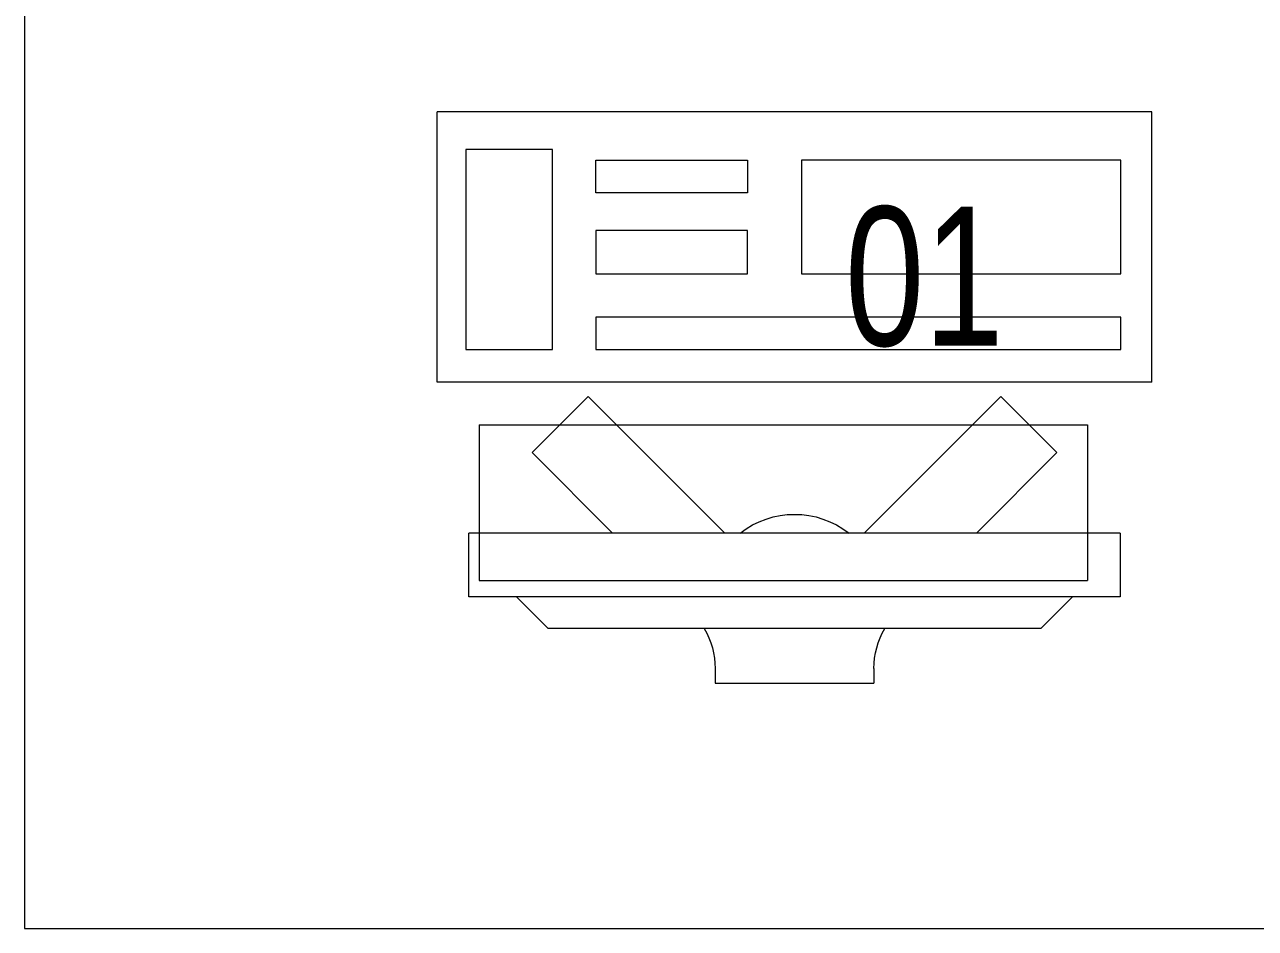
# Model space of a CAD drawing. Header units: metres. Extents: x -18745 to 220762, y -1579758 to -1356048.
# Drawn here: x 140121 to 140896, y -1430093 to -1429524 of the extents above; entities that cross this region are included whole.
import ezdxf

# ---------------------------------------------------------------- set-up
doc = ezdxf.new("R2010")
doc.units = ezdxf.units.M
doc.layers.get('0').update_dxf_attribs({"lineweight": 0})
doc.layers.add('A-100 - Copy$0$Medical Equipment and Furniture', color=8, linetype='Continuous', lineweight=0)
doc.styles.add('A-100 - Copy$0$X3G_ENTITY_257CFD', font='swisscl.ttf', dxfattribs={"height": 200})

# ---------------------------------------------------------------- blocks, each defined once
blk = doc.blocks.new('A-100 - Copy$0$ITCWLS1-P')
for p, q in [((-0.17, 0.45), (-0.17, 0)), ((-0.17, 0.45), (0, 0.45)), ((0, 0.45), (0, 0)), ((-0.26509, 0.43, 0), (-0.30509, 0.43, 0)), ((-0.30509, 0.43, 0), (-0.30509, 0.02, 0)), ((-0.26509, 0.43, 0), (-0.26509, 0.02, 0)), ((-0.14957, 0.43047), (-0.12914, 0.43047)), ((-0.12914, 0.43047), (-0.12914, 0.40893)), ((-0.197, 0.40939), (-0.295, 0.40939)), ((-0.295, 0.02639), (-0.295, 0.40939)), ((-0.197, 0.02639), (-0.197, 0.40939)), ((-0.32509, 0.38, 0), (-0.30509, 0.4, 0)), ((-0.32509, 0.38, 0), (-0.32509, 0.07, 0)), ((-0.35032, 0.275), (-0.35961, 0.275)), ((-0.35961, 0.175), (-0.35961, 0.275)), ((-0.35032, 0.175), (-0.35961, 0.175)), ((-0.32509, 0.07, 0), (-0.30509, 0.05, 0)), ((-0.197, 0.02639), (-0.295, 0.02639)), ((-0.30509, 0.02, 0), (-0.26509, 0.02, 0)), ((-0.17, 0), (0, 0))]:
    blk.add_line(p, q)
at = {"extrusion": (2.48281e-10, 3.18408e-10, -1)}
for p, q in [((-0.26509, 0.33952), (-0.21443, 0.39019)), ((-0.17907, 0.35483), (-0.21443, 0.39019)), ((-0.26509, 0.26881), (-0.17907, 0.35483))]:
    blk.add_line(p, q, dxfattribs=at)
at = {"extrusion": (2.48281e-10, -3.18408e-10, -1)}
for p, q in [((-0.26509, 0.18119), (-0.17907, 0.09517)), ((-0.26509, 0.11048), (-0.21443, 0.05981)), ((-0.17907, 0.09517), (-0.21443, 0.05981))]:
    blk.add_line(p, q, dxfattribs=at)
for points in [[(-0.12914, 0.40893), (-0.12914, 0.09996), (-0.14957, 0.09996), (-0.14957, 0.43047)], [(-0.14957, 0.09997), (-0.14957, 0.09997), (-0.14957, 0.09997), (-0.14957, 0.09997), (-0.14957, 0.09997), (-0.14957, 0.09997), (-0.14957, 0.09997), (-0.14957, 0.09997), (-0.14957, 0.09997)], [(-0.14957, 0.09997), (-0.14957, 0.09997), (-0.14957, 0.09997), (-0.14957, 0.09997), (-0.14957, 0.09997), (-0.14957, 0.09997), (-0.14957, 0.09997), (-0.14957, 0.09997), (-0.14957, 0.09997), (-0.14957, 0.09997), (-0.14957, 0.09997), (-0.14957, 0.09997), (-0.14957, 0.09997), (-0.14957, 0.09997), (-0.14957, 0.09997), (-0.14957, 0.09997), (-0.14957, 0.09997), (-0.14957, 0.09997)], [(-0.14957, 0.09996), (-0.14957, 0.09996), (-0.14957, 0.09996), (-0.14957, 0.09996), (-0.14957, 0.09996), (-0.14957, 0.09996), (-0.14957, 0.09996), (-0.14957, 0.09996), (-0.14957, 0.09996), (-0.14957, 0.09996)], [(-0.14957, 0.09996), (-0.14957, 0.09996), (-0.14957, 0.09996), (-0.14957, 0.09996), (-0.14957, 0.09996), (-0.14957, 0.09996), (-0.14957, 0.09996)], [(-0.14957, 0.09997), (-0.14957, 0.09997), (-0.14957, 0.09997), (-0.14957, 0.09997), (-0.14957, 0.09997), (-0.14957, 0.09997), (-0.14957, 0.09997), (-0.14957, 0.09997), (-0.14957, 0.09997), (-0.14957, 0.09997)], [(-0.14957, 0.09997), (-0.14957, 0.09997), (-0.14957, 0.09997), (-0.14957, 0.09997), (-0.14957, 0.09997), (-0.14957, 0.09997), (-0.14957, 0.09997), (-0.14957, 0.09997), (-0.14957, 0.09997), (-0.14957, 0.09997), (-0.14957, 0.09997), (-0.14957, 0.09997), (-0.14957, 0.09997), (-0.14957, 0.09997), (-0.14957, 0.09997)], [(-0.14957, 0.09997), (-0.14957, 0.09997), (-0.14957, 0.09997), (-0.14957, 0.09997), (-0.14957, 0.09997), (-0.14957, 0.09997), (-0.14957, 0.09997), (-0.14957, 0.09997), (-0.14957, 0.09997), (-0.14957, 0.09997)], [(-0.14957, 0.09997), (-0.14957, 0.09997), (-0.14957, 0.09997), (-0.14957, 0.09997), (-0.14957, 0.09997), (-0.14957, 0.09997), (-0.14957, 0.09997), (-0.14957, 0.09997), (-0.14957, 0.09997), (-0.14957, 0.09997)], [(-0.14957, 0.09996), (-0.14957, 0.09996), (-0.14957, 0.09996), (-0.14957, 0.09996), (-0.14957, 0.09996), (-0.14957, 0.09996), (-0.14957, 0.09996), (-0.14957, 0.09996), (-0.14957, 0.09996), (-0.14957, 0.09996), (-0.14957, 0.09996), (-0.14957, 0.09996), (-0.14957, 0.09996), (-0.14957, 0.09996), (-0.14957, 0.09996), (-0.14957, 0.09996), (-0.14957, 0.09996), (-0.14957, 0.09996), (-0.14957, 0.09997), (-0.14957, 0.09997), (-0.14957, 0.09997), (-0.14957, 0.09997), (-0.14957, 0.09997), (-0.14957, 0.09997), (-0.14957, 0.09997), (-0.14957, 0.09997), (-0.14957, 0.09997), (-0.14957, 0.09997), (-0.14957, 0.09997), (-0.14957, 0.09997), (-0.14957, 0.09997), (-0.14957, 0.09997), (-0.14956, 0.09997), (-0.14956, 0.09997), (-0.14956, 0.09997), (-0.14956, 0.09996), (-0.14956, 0.09996), (-0.14956, 0.09996), (-0.14956, 0.09996), (-0.14956, 0.09996), (-0.14956, 0.09996), (-0.14956, 0.09996), (-0.14956, 0.09996), (-0.14956, 0.09996), (-0.14956, 0.09996), (-0.14956, 0.09996), (-0.14956, 0.09996), (-0.14956, 0.09996), (-0.14957, 0.09996), (-0.14957, 0.09996), (-0.14957, 0.09996), (-0.14957, 0.09996), (-0.14957, 0.09996), (-0.14957, 0.09996)], [(-0.14957, 0.09996), (-0.14957, 0.09996), (-0.14957, 0.09996), (-0.14957, 0.09996), (-0.14957, 0.09996), (-0.14957, 0.09996), (-0.14957, 0.09996), (-0.14957, 0.09996), (-0.14957, 0.09996), (-0.14957, 0.09996), (-0.14957, 0.09997), (-0.14957, 0.09997), (-0.14957, 0.09997), (-0.14957, 0.09996), (-0.14957, 0.09996), (-0.14957, 0.09996), (-0.14957, 0.09996), (-0.14957, 0.09996), (-0.14957, 0.09996), (-0.14957, 0.09997), (-0.14957, 0.09997), (-0.14957, 0.09997), (-0.14957, 0.09997), (-0.14957, 0.09997), (-0.14957, 0.09997), (-0.14957, 0.09997), (-0.14957, 0.09997), (-0.14957, 0.09997), (-0.14957, 0.09997), (-0.14957, 0.09997), (-0.14957, 0.09997), (-0.14957, 0.09997), (-0.14957, 0.09997), (-0.14957, 0.09997), (-0.14957, 0.09997), (-0.14957, 0.09997), (-0.14957, 0.09997), (-0.14957, 0.09997), (-0.14957, 0.09997), (-0.14957, 0.09997), (-0.14957, 0.09997), (-0.14957, 0.09997), (-0.14957, 0.09997), (-0.14957, 0.09997), (-0.14957, 0.09997), (-0.14957, 0.09997), (-0.14957, 0.09997), (-0.14957, 0.09997), (-0.14957, 0.09997), (-0.14957, 0.09997), (-0.14957, 0.09997), (-0.14957, 0.09997), (-0.14957, 0.09997), (-0.14957, 0.09997), (-0.14957, 0.09997), (-0.14957, 0.09997), (-0.14957, 0.09997), (-0.14957, 0.09997), (-0.14957, 0.09997), (-0.14957, 0.09997), (-0.14957, 0.09997), (-0.14957, 0.09997), (-0.14957, 0.09997), (-0.14957, 0.09997), (-0.14957, 0.09997), (-0.14957, 0.09997), (-0.14957, 0.09997), (-0.14957, 0.09997), (-0.14957, 0.09997), (-0.14957, 0.09997), (-0.14957, 0.09997), (-0.14957, 0.09997), (-0.14957, 0.09997), (-0.14957, 0.09997), (-0.14957, 0.09997), (-0.14957, 0.09997), (-0.14957, 0.09997), (-0.14957, 0.09997), (-0.14957, 0.09997), (-0.14957, 0.09997), (-0.14956, 0.09997), (-0.14957, 0.09997), (-0.14957, 0.09997), (-0.14957, 0.09997), (-0.14957, 0.09997), (-0.14956, 0.09997), (-0.14957, 0.09997), (-0.14957, 0.09997), (-0.14957, 0.09997), (-0.14957, 0.09997), (-0.14957, 0.09997), (-0.14957, 0.09997), (-0.14957, 0.09997), (-0.14957, 0.09997), (-0.14957, 0.09997), (-0.14957, 0.09997), (-0.14956, 0.09997), (-0.14957, 0.09996), (-0.14957, 0.09996), (-0.14957, 0.09996), (-0.14956, 0.09996), (-0.14957, 0.09996), (-0.14957, 0.09996), (-0.14957, 0.09996), (-0.14957, 0.09996), (-0.14957, 0.09996), (-0.14957, 0.09996), (-0.14957, 0.09996), (-0.14957, 0.09996), (-0.14957, 0.09996), (-0.14957, 0.09996)], [(-0.14957, 0.09996), (-0.14957, 0.09996), (-0.14957, 0.09996), (-0.14957, 0.09996), (-0.14957, 0.09996), (-0.14957, 0.09996), (-0.14957, 0.09996), (-0.14957, 0.09996)], [(-0.14957, 0.09996), (-0.14957, 0.09996), (-0.14957, 0.09996), (-0.14957, 0.09996), (-0.14957, 0.09996), (-0.14957, 0.09996), (-0.14957, 0.09996), (-0.14957, 0.09996), (-0.14957, 0.09996), (-0.14957, 0.09996), (-0.14957, 0.09996), (-0.14957, 0.09996), (-0.14957, 0.09996), (-0.14957, 0.09996), (-0.14957, 0.09996), (-0.14957, 0.09996), (-0.14957, 0.09996), (-0.14957, 0.09996), (-0.14957, 0.09996), (-0.14957, 0.09996), (-0.14957, 0.09996), (-0.14957, 0.09996), (-0.14957, 0.09996), (-0.14957, 0.09996), (-0.14957, 0.09996), (-0.14957, 0.09996), (-0.14957, 0.09996), (-0.14957, 0.09996), (-0.14957, 0.09996), (-0.14957, 0.09996), (-0.14957, 0.09996), (-0.14957, 0.09996), (-0.14957, 0.09996), (-0.14957, 0.09996), (-0.14957, 0.09996), (-0.14957, 0.09996), (-0.14957, 0.09996), (-0.14957, 0.09996), (-0.14957, 0.09996), (-0.14957, 0.09996), (-0.14957, 0.09996), (-0.14957, 0.09996), (-0.14957, 0.09996), (-0.14957, 0.09996), (-0.14957, 0.09996), (-0.14957, 0.09996), (-0.14957, 0.09996), (-0.14957, 0.09996), (-0.14956, 0.09996), (-0.14956, 0.09996), (-0.14956, 0.09996), (-0.14956, 0.09996), (-0.14957, 0.09996), (-0.14957, 0.09996), (-0.14957, 0.09996), (-0.14957, 0.09996), (-0.14957, 0.09996), (-0.14957, 0.09996), (-0.14956, 0.09996), (-0.14957, 0.09996), (-0.14957, 0.09996), (-0.14957, 0.09996), (-0.14957, 0.09996), (-0.14957, 0.09996), (-0.14957, 0.09996), (-0.14957, 0.09996), (-0.14957, 0.09996), (-0.14957, 0.09996), (-0.14957, 0.09996), (-0.14956, 0.09996), (-0.14956, 0.09996), (-0.14957, 0.09996), (-0.14957, 0.09996), (-0.14957, 0.09996), (-0.14957, 0.09996), (-0.14957, 0.09996), (-0.14957, 0.09996), (-0.14957, 0.09996), (-0.14957, 0.09996), (-0.14957, 0.09996), (-0.14957, 0.09996), (-0.14957, 0.09996), (-0.14957, 0.09996), (-0.14957, 0.09996), (-0.14957, 0.09996), (-0.14957, 0.09996), (-0.14957, 0.09996), (-0.14957, 0.09996), (-0.14957, 0.09996)], [(-0.14957, 0.09996), (-0.14957, 0.09996), (-0.14957, 0.09996), (-0.14957, 0.09996), (-0.14957, 0.09996), (-0.14957, 0.09996), (-0.14957, 0.09996), (-0.14957, 0.09996), (-0.14957, 0.09996), (-0.14957, 0.09996), (-0.14957, 0.09996), (-0.14957, 0.09996)], [(-0.14957, 0.09996), (-0.14957, 0.09996), (-0.14956, 0.09996), (-0.14956, 0.09996), (-0.14956, 0.09996), (-0.14956, 0.09996), (-0.14957, 0.09996)], [(-0.14957, 0.09996), (-0.14957, 0.09996), (-0.14957, 0.09996), (-0.14957, 0.09996), (-0.14957, 0.09996), (-0.14957, 0.09996), (-0.14957, 0.09996), (-0.14957, 0.09996), (-0.14957, 0.09996), (-0.14956, 0.09996), (-0.14956, 0.09996), (-0.14956, 0.09996), (-0.14956, 0.09996), (-0.14956, 0.09996), (-0.14956, 0.09996), (-0.14956, 0.09996), (-0.14957, 0.09996)]]:
    blk.add_lwpolyline(points)
for points in [[(-0.1019, 0.43047), (-0.03039, 0.43047), (-0.03039, 0.22944), (-0.1019, 0.22944)], [(-0.1019, 0.19536), (-0.07466, 0.19536), (-0.07466, 0.09996), (-0.1019, 0.09996)], [(-0.03039, 0.19536), (-0.05082, 0.19536), (-0.05082, 0.09996), (-0.03039, 0.09996)], [(-0.14956, 0.09996), (-0.14956, 0.09996), (-0.14956, 0.09996), (-0.14956, 0.09996), (-0.14956, 0.09996), (-0.14956, 0.09996), (-0.14956, 0.09996), (-0.14956, 0.09996), (-0.14957, 0.09996), (-0.14957, 0.09996), (-0.14957, 0.09996), (-0.14957, 0.09996), (-0.14957, 0.09996), (-0.14957, 0.09996), (-0.14957, 0.09996), (-0.14957, 0.09996), (-0.14957, 0.09996), (-0.14957, 0.09996), (-0.14957, 0.09996), (-0.14957, 0.09996), (-0.14957, 0.09996), (-0.14957, 0.09996), (-0.14957, 0.09996), (-0.14957, 0.09996), (-0.14957, 0.09996), (-0.14957, 0.09996), (-0.14957, 0.09996), (-0.14957, 0.09996), (-0.14957, 0.09996), (-0.14957, 0.09996), (-0.14957, 0.09996), (-0.14957, 0.09996), (-0.14957, 0.09996), (-0.14957, 0.09996), (-0.14957, 0.09996), (-0.14957, 0.09996), (-0.14957, 0.09996), (-0.14957, 0.09996), (-0.14957, 0.09996), (-0.14957, 0.09996), (-0.14957, 0.09996), (-0.14957, 0.09996), (-0.14957, 0.09996), (-0.14957, 0.09996), (-0.14957, 0.09996), (-0.14957, 0.09996), (-0.14957, 0.09996), (-0.14957, 0.09996), (-0.14957, 0.09996), (-0.14957, 0.09996), (-0.14957, 0.09996), (-0.14957, 0.09996), (-0.14957, 0.09996), (-0.14957, 0.09996), (-0.14957, 0.09996), (-0.14957, 0.09996), (-0.14957, 0.09996), (-0.14956, 0.09996), (-0.14956, 0.09996), (-0.14956, 0.09996), (-0.14956, 0.09996), (-0.14956, 0.09996), (-0.14956, 0.09996), (-0.14956, 0.09996), (-0.14956, 0.09996), (-0.14956, 0.09996), (-0.14956, 0.09996), (-0.14956, 0.09996), (-0.14956, 0.09996), (-0.14956, 0.09996), (-0.14956, 0.09996), (-0.14956, 0.09996), (-0.14956, 0.09996), (-0.14956, 0.09996), (-0.14956, 0.09996), (-0.14956, 0.09996), (-0.14956, 0.09996), (-0.14956, 0.09996), (-0.14956, 0.09996), (-0.14956, 0.09996), (-0.14956, 0.09996), (-0.14956, 0.09996), (-0.14956, 0.09996), (-0.14956, 0.09996), (-0.14956, 0.09996), (-0.14956, 0.09996), (-0.14956, 0.09996), (-0.14956, 0.09996), (-0.14956, 0.09996), (-0.14957, 0.09996), (-0.14957, 0.09996), (-0.14957, 0.09996), (-0.14957, 0.09996), (-0.14957, 0.09996), (-0.14957, 0.09996), (-0.14957, 0.09996), (-0.14957, 0.09996), (-0.14957, 0.09996), (-0.14957, 0.09996), (-0.14957, 0.09996), (-0.14957, 0.09996), (-0.14957, 0.09996), (-0.14957, 0.09996), (-0.14957, 0.09996), (-0.14957, 0.09996), (-0.14957, 0.09996), (-0.14957, 0.09996), (-0.14957, 0.09996), (-0.14957, 0.09996), (-0.14957, 0.09996), (-0.14957, 0.09996), (-0.14957, 0.09996), (-0.14957, 0.09996), (-0.14957, 0.09996), (-0.14957, 0.09996), (-0.14957, 0.09996), (-0.14957, 0.09996), (-0.14957, 0.09996), (-0.14957, 0.09996), (-0.14957, 0.09996), (-0.14957, 0.09996), (-0.14957, 0.09996), (-0.14957, 0.09996), (-0.14957, 0.09996), (-0.14957, 0.09996), (-0.14957, 0.09996), (-0.14957, 0.09996), (-0.14957, 0.09996), (-0.14957, 0.09996), (-0.14957, 0.09996), (-0.14957, 0.09996), (-0.14957, 0.09996), (-0.14957, 0.09996), (-0.14957, 0.09996), (-0.14957, 0.09996), (-0.14957, 0.09996), (-0.14957, 0.09996), (-0.14957, 0.09996), (-0.14957, 0.09996), (-0.14957, 0.09996), (-0.14957, 0.09996), (-0.14957, 0.09996), (-0.14957, 0.09996), (-0.14957, 0.09996), (-0.14957, 0.09996), (-0.14957, 0.09996), (-0.14957, 0.09996), (-0.14957, 0.09996), (-0.14957, 0.09996), (-0.14957, 0.09996), (-0.14957, 0.09996), (-0.14957, 0.09996), (-0.14957, 0.09996), (-0.14957, 0.09996), (-0.14956, 0.09996), (-0.14956, 0.09996), (-0.14956, 0.09996), (-0.14956, 0.09996), (-0.14956, 0.09996), (-0.14956, 0.09996), (-0.14956, 0.09996), (-0.14956, 0.09996), (-0.14956, 0.09996), (-0.14956, 0.09996), (-0.14956, 0.09996), (-0.14956, 0.09996), (-0.14956, 0.09996), (-0.14956, 0.09996), (-0.14956, 0.09996), (-0.14956, 0.09996), (-0.14956, 0.09996), (-0.14956, 0.09996), (-0.14956, 0.09996), (-0.14956, 0.09996), (-0.14956, 0.09996), (-0.14956, 0.09996), (-0.14956, 0.09996), (-0.14956, 0.09996), (-0.14956, 0.09996), (-0.14956, 0.09996), (-0.14956, 0.09996), (-0.14956, 0.09996), (-0.14956, 0.09996), (-0.14956, 0.09996), (-0.14956, 0.09996), (-0.14956, 0.09996), (-0.14956, 0.09996), (-0.14956, 0.09996), (-0.14956, 0.09996), (-0.14956, 0.09996), (-0.14956, 0.09996), (-0.14956, 0.09996), (-0.14956, 0.09996), (-0.14956, 0.09996), (-0.14956, 0.09996), (-0.14956, 0.09996), (-0.14956, 0.09996), (-0.14956, 0.09996), (-0.14956, 0.09996), (-0.14956, 0.09996), (-0.14956, 0.09996), (-0.14957, 0.09996), (-0.14957, 0.09996), (-0.14957, 0.09996), (-0.14957, 0.09996), (-0.14957, 0.09996), (-0.14957, 0.09996), (-0.14957, 0.09996), (-0.14957, 0.09996), (-0.14957, 0.09996), (-0.14957, 0.09996), (-0.14957, 0.09996), (-0.14957, 0.09996), (-0.14957, 0.09996), (-0.14957, 0.09996), (-0.14957, 0.09996), (-0.14957, 0.09996), (-0.14957, 0.09996), (-0.14957, 0.09996), (-0.14957, 0.09996), (-0.14957, 0.09996), (-0.14957, 0.09996), (-0.14957, 0.09996), (-0.14957, 0.09996), (-0.14957, 0.09996), (-0.14957, 0.09996), (-0.14957, 0.09996), (-0.14957, 0.09996), (-0.14957, 0.09996), (-0.14957, 0.09996), (-0.14957, 0.09996), (-0.14957, 0.09996), (-0.14957, 0.09996), (-0.14957, 0.09996), (-0.14957, 0.09996), (-0.14956, 0.09996), (-0.14956, 0.09996), (-0.14956, 0.09996), (-0.14956, 0.09996), (-0.14956, 0.09996), (-0.14956, 0.09996), (-0.14956, 0.09996), (-0.14956, 0.09996), (-0.14956, 0.09996), (-0.14956, 0.09996), (-0.14956, 0.09996), (-0.14956, 0.09996), (-0.14956, 0.09996), (-0.14956, 0.09996), (-0.14956, 0.09996), (-0.14956, 0.09996), (-0.14956, 0.09996), (-0.14956, 0.09996), (-0.14956, 0.09996), (-0.14956, 0.09996), (-0.14956, 0.09996), (-0.14956, 0.09996), (-0.14956, 0.09996), (-0.14956, 0.09996), (-0.14956, 0.09996), (-0.14956, 0.09996), (-0.14956, 0.09996), (-0.14956, 0.09996), (-0.14956, 0.09996), (-0.14956, 0.09996), (-0.14956, 0.09996), (-0.14956, 0.09996), (-0.14956, 0.09996), (-0.14956, 0.09996), (-0.14956, 0.09996), (-0.14956, 0.09996), (-0.14956, 0.09996), (-0.14956, 0.09996), (-0.14956, 0.09996), (-0.14956, 0.09996), (-0.14956, 0.09996), (-0.14956, 0.09996)], [(-0.14957, 0.09996), (-0.14957, 0.09996), (-0.14957, 0.09996), (-0.14957, 0.09996), (-0.14957, 0.09996), (-0.14957, 0.09996), (-0.14957, 0.09996), (-0.14957, 0.09996), (-0.14957, 0.09996), (-0.14957, 0.09996), (-0.14957, 0.09996), (-0.14957, 0.09996), (-0.14957, 0.09996), (-0.14957, 0.09996), (-0.14957, 0.09996), (-0.14957, 0.09996), (-0.14957, 0.09996), (-0.14957, 0.09996), (-0.14957, 0.09996), (-0.14957, 0.09996), (-0.14957, 0.09996), (-0.14957, 0.09996), (-0.14957, 0.09996), (-0.14957, 0.09996), (-0.14957, 0.09996), (-0.14957, 0.09996), (-0.14957, 0.09996), (-0.14957, 0.09996), (-0.14957, 0.09996), (-0.14957, 0.09996), (-0.14957, 0.09996), (-0.14957, 0.09996), (-0.14957, 0.09996), (-0.14957, 0.09996), (-0.14957, 0.09996), (-0.14957, 0.09996), (-0.14957, 0.09996), (-0.14957, 0.09996), (-0.14957, 0.09996), (-0.14957, 0.09996), (-0.14957, 0.09996), (-0.14957, 0.09996), (-0.14957, 0.09996), (-0.14957, 0.09996), (-0.14957, 0.09996), (-0.14957, 0.09996), (-0.14957, 0.09996), (-0.14957, 0.09996), (-0.14957, 0.09996), (-0.14957, 0.09996), (-0.14957, 0.09996), (-0.14957, 0.09996), (-0.14957, 0.09996), (-0.14957, 0.09996), (-0.14957, 0.09996), (-0.14957, 0.09996), (-0.14957, 0.09996), (-0.14957, 0.09996), (-0.14957, 0.09996), (-0.14957, 0.09996), (-0.14957, 0.09996), (-0.14957, 0.09996), (-0.14957, 0.09996), (-0.14957, 0.09996), (-0.14957, 0.09996), (-0.14957, 0.09996), (-0.14957, 0.09996), (-0.14957, 0.09996), (-0.14957, 0.09996), (-0.14957, 0.09996), (-0.14957, 0.09996), (-0.14957, 0.09996), (-0.14957, 0.09996), (-0.14957, 0.09996), (-0.14957, 0.09996), (-0.14957, 0.09996), (-0.14957, 0.09996), (-0.14957, 0.09996), (-0.14957, 0.09996), (-0.14957, 0.09996), (-0.14957, 0.09996), (-0.14957, 0.09996), (-0.14957, 0.09996), (-0.14957, 0.09996), (-0.14957, 0.09996), (-0.14957, 0.09996), (-0.14957, 0.09996), (-0.14957, 0.09996), (-0.14957, 0.09996), (-0.14957, 0.09996), (-0.14957, 0.09996), (-0.14957, 0.09996), (-0.14957, 0.09996), (-0.14957, 0.09996), (-0.14957, 0.09996), (-0.14957, 0.09996), (-0.14957, 0.09996), (-0.14957, 0.09996), (-0.14957, 0.09996), (-0.14957, 0.09996), (-0.14957, 0.09996), (-0.14957, 0.09996), (-0.14957, 0.09996), (-0.14957, 0.09996), (-0.14957, 0.09996), (-0.14957, 0.09996), (-0.14957, 0.09996), (-0.14957, 0.09996), (-0.14957, 0.09996), (-0.14957, 0.09996), (-0.14957, 0.09996), (-0.14957, 0.09996), (-0.14957, 0.09996), (-0.14957, 0.09996), (-0.14957, 0.09996), (-0.14957, 0.09996), (-0.14957, 0.09996), (-0.14957, 0.09996), (-0.14957, 0.09996), (-0.14957, 0.09996), (-0.14957, 0.09996), (-0.14957, 0.09996), (-0.14957, 0.09996), (-0.14957, 0.09996), (-0.14957, 0.09996), (-0.14957, 0.09996), (-0.14957, 0.09996), (-0.14957, 0.09996), (-0.14957, 0.09996), (-0.14957, 0.09996), (-0.14957, 0.09996), (-0.14957, 0.09996), (-0.14957, 0.09996), (-0.14957, 0.09996), (-0.14957, 0.09996), (-0.14957, 0.09996), (-0.14957, 0.09996), (-0.14957, 0.09996), (-0.14957, 0.09996), (-0.14957, 0.09996), (-0.14957, 0.09996), (-0.14957, 0.09996), (-0.14957, 0.09996), (-0.14957, 0.09996), (-0.14957, 0.09996), (-0.14957, 0.09996), (-0.14957, 0.09996), (-0.14957, 0.09996), (-0.14957, 0.09996), (-0.14957, 0.09996), (-0.14957, 0.09996), (-0.14957, 0.09996), (-0.14957, 0.09996), (-0.14957, 0.09996), (-0.14957, 0.09996), (-0.14957, 0.09996), (-0.14957, 0.09996), (-0.14957, 0.09996), (-0.14957, 0.09996), (-0.14957, 0.09996), (-0.14957, 0.09996), (-0.14957, 0.09996), (-0.14957, 0.09996), (-0.14957, 0.09996), (-0.14957, 0.09996), (-0.14957, 0.09996), (-0.14957, 0.09996), (-0.14957, 0.09996), (-0.14957, 0.09996), (-0.14957, 0.09996), (-0.14957, 0.09996), (-0.14957, 0.09996), (-0.14957, 0.09996), (-0.14957, 0.09996), (-0.14957, 0.09996), (-0.14957, 0.09996), (-0.14957, 0.09996), (-0.14957, 0.09996), (-0.14957, 0.09996), (-0.14957, 0.09996), (-0.14957, 0.09996), (-0.14957, 0.09996), (-0.14957, 0.09996), (-0.14957, 0.09996), (-0.14957, 0.09996), (-0.14957, 0.09996), (-0.14957, 0.09996), (-0.14957, 0.09996), (-0.14957, 0.09996), (-0.14957, 0.09996), (-0.14957, 0.09996), (-0.14957, 0.09996), (-0.14957, 0.09996), (-0.14957, 0.09996), (-0.14957, 0.09996), (-0.14957, 0.09996), (-0.14957, 0.09996), (-0.14957, 0.09996), (-0.14957, 0.09996), (-0.14957, 0.09996), (-0.14957, 0.09996), (-0.14957, 0.09996), (-0.14957, 0.09996), (-0.14957, 0.09996), (-0.14957, 0.09996), (-0.14957, 0.09996), (-0.14957, 0.09996), (-0.14957, 0.09996), (-0.14957, 0.09996), (-0.14957, 0.09996), (-0.14957, 0.09996), (-0.14957, 0.09996), (-0.14957, 0.09996), (-0.14957, 0.09996)], [(-0.14957, 0.09996), (-0.14957, 0.09996), (-0.14957, 0.09996), (-0.14957, 0.09996), (-0.14957, 0.09996), (-0.14957, 0.09996), (-0.14957, 0.09996), (-0.14957, 0.09996), (-0.14957, 0.09996), (-0.14957, 0.09996), (-0.14957, 0.09996), (-0.14957, 0.09996), (-0.14957, 0.09996), (-0.14957, 0.09996), (-0.14957, 0.09996), (-0.14957, 0.09996), (-0.14957, 0.09996), (-0.14957, 0.09996), (-0.14957, 0.09996), (-0.14957, 0.09996), (-0.14957, 0.09996), (-0.14957, 0.09996), (-0.14957, 0.09996), (-0.14957, 0.09996), (-0.14957, 0.09996), (-0.14957, 0.09996), (-0.14957, 0.09996), (-0.14957, 0.09996), (-0.14957, 0.09996), (-0.14957, 0.09996), (-0.14957, 0.09996), (-0.14957, 0.09996), (-0.14957, 0.09996), (-0.14957, 0.09996), (-0.14957, 0.09996), (-0.14957, 0.09996), (-0.14957, 0.09996), (-0.14957, 0.09996), (-0.14957, 0.09996), (-0.14957, 0.09996), (-0.14957, 0.09996), (-0.14957, 0.09996), (-0.14957, 0.09996), (-0.14957, 0.09996), (-0.14957, 0.09996), (-0.14957, 0.09996), (-0.14957, 0.09996), (-0.14957, 0.09996), (-0.14957, 0.09996), (-0.14957, 0.09996), (-0.14957, 0.09996), (-0.14957, 0.09996), (-0.14957, 0.09996), (-0.14957, 0.09996), (-0.14957, 0.09996), (-0.14957, 0.09996), (-0.14957, 0.09996), (-0.14957, 0.09996), (-0.14957, 0.09996), (-0.14957, 0.09996), (-0.14957, 0.09996), (-0.14957, 0.09996), (-0.14957, 0.09996), (-0.14957, 0.09996), (-0.14957, 0.09996), (-0.14957, 0.09996), (-0.14957, 0.09996), (-0.14957, 0.09996), (-0.14957, 0.09996), (-0.14957, 0.09996), (-0.14957, 0.09996), (-0.14957, 0.09996), (-0.14957, 0.09996), (-0.14957, 0.09996), (-0.14957, 0.09996), (-0.14957, 0.09996), (-0.14957, 0.09996), (-0.14957, 0.09996), (-0.14957, 0.09996), (-0.14957, 0.09996), (-0.14957, 0.09996), (-0.14957, 0.09996), (-0.14957, 0.09996), (-0.14957, 0.09996), (-0.14957, 0.09996), (-0.14957, 0.09996), (-0.14957, 0.09996), (-0.14957, 0.09996), (-0.14957, 0.09996), (-0.14957, 0.09996), (-0.14957, 0.09996), (-0.14957, 0.09996), (-0.14957, 0.09996), (-0.14957, 0.09996), (-0.14957, 0.09996), (-0.14957, 0.09996), (-0.14957, 0.09996), (-0.14957, 0.09996), (-0.14957, 0.09996), (-0.14957, 0.09996), (-0.14957, 0.09996), (-0.14957, 0.09996), (-0.14957, 0.09996), (-0.14957, 0.09996), (-0.14957, 0.09996), (-0.14957, 0.09996), (-0.14957, 0.09996), (-0.14957, 0.09996), (-0.14957, 0.09996), (-0.14957, 0.09996), (-0.14957, 0.09996), (-0.14957, 0.09996), (-0.14957, 0.09996), (-0.14957, 0.09996), (-0.14957, 0.09996), (-0.14957, 0.09996), (-0.14957, 0.09996), (-0.14957, 0.09996), (-0.14957, 0.09996), (-0.14957, 0.09996), (-0.14957, 0.09996), (-0.14957, 0.09996), (-0.14957, 0.09996), (-0.14957, 0.09996), (-0.14957, 0.09996), (-0.14957, 0.09996), (-0.14957, 0.09996), (-0.14957, 0.09996), (-0.14957, 0.09996), (-0.14957, 0.09996), (-0.14957, 0.09996), (-0.14957, 0.09996), (-0.14957, 0.09996), (-0.14957, 0.09996), (-0.14957, 0.09996), (-0.14957, 0.09996), (-0.14957, 0.09996), (-0.14957, 0.09996), (-0.14957, 0.09996), (-0.14957, 0.09996), (-0.14957, 0.09996), (-0.14957, 0.09996), (-0.14957, 0.09996), (-0.14957, 0.09996), (-0.14957, 0.09996), (-0.14957, 0.09996), (-0.14957, 0.09996), (-0.14957, 0.09996), (-0.14957, 0.09996), (-0.14957, 0.09996), (-0.14957, 0.09996), (-0.14957, 0.09996), (-0.14957, 0.09996), (-0.14957, 0.09996), (-0.14957, 0.09996), (-0.14957, 0.09996), (-0.14957, 0.09996), (-0.14957, 0.09996), (-0.14957, 0.09996), (-0.14957, 0.09996), (-0.14957, 0.09996), (-0.14957, 0.09996), (-0.14957, 0.09996), (-0.14957, 0.09996), (-0.14957, 0.09996), (-0.14957, 0.09996), (-0.14957, 0.09996), (-0.14957, 0.09996), (-0.14957, 0.09996), (-0.14957, 0.09996), (-0.14957, 0.09996), (-0.14957, 0.09996), (-0.14957, 0.09996), (-0.14957, 0.09996), (-0.14957, 0.09996), (-0.14957, 0.09996), (-0.14957, 0.09996), (-0.14957, 0.09996), (-0.14957, 0.09996), (-0.14957, 0.09996), (-0.14957, 0.09996), (-0.14957, 0.09996), (-0.14957, 0.09996), (-0.14957, 0.09996), (-0.14957, 0.09996), (-0.14957, 0.09996), (-0.14957, 0.09996), (-0.14957, 0.09996), (-0.14957, 0.09996), (-0.14957, 0.09996), (-0.14957, 0.09996), (-0.14957, 0.09996), (-0.14957, 0.09996), (-0.14957, 0.09996), (-0.14957, 0.09996), (-0.14957, 0.09996), (-0.14957, 0.09996), (-0.14957, 0.09996), (-0.14957, 0.09996), (-0.14957, 0.09996), (-0.14957, 0.09996), (-0.14957, 0.09996), (-0.14957, 0.09996), (-0.14957, 0.09996), (-0.14957, 0.09996), (-0.14957, 0.09996), (-0.14957, 0.09996), (-0.14957, 0.09996), (-0.14957, 0.09996), (-0.14957, 0.09996), (-0.14957, 0.09996), (-0.14957, 0.09996), (-0.14957, 0.09996), (-0.14957, 0.09996), (-0.14957, 0.09996), (-0.14957, 0.09996), (-0.14957, 0.09996), (-0.14957, 0.09996), (-0.14957, 0.09996)], [(-0.14957, 0.0727), (-0.02358, 0.0727), (-0.02358, 0.01818), (-0.14957, 0.01818)]]:
    blk.add_lwpolyline(points, close=True)
for centre, radius, start, end in [((-0.35032, 0.325), 0.05, 270, 300.30934), ((-0.3089, 0.225), 0.05564, 321.94311, 38.05689), ((-0.35032, 0.125), 0.05, 59.69066, 90)]:
    blk.add_arc(centre, radius, start, end)
blk = doc.blocks.new('A-100 - Copy')
at = {"layer": 'A-100 - Copy$0$Medical Equipment and Furniture', "elevation": 0}
blk.add_lwpolyline([(141631.23, -1429342.69), (140121.23, -1429342.69), (140121.23, -1430092.69), (141631.23, -1430092.69)], close=True, dxfattribs=at)
at = {"layer": 'A-100 - Copy$0$Medical Equipment and Furniture', "extrusion": (2.34751e-05, -2.20203e-06, 1), "xscale": -1000.000000000006, "yscale": 1000.000000000004, "zscale": 1000.000000000003, "rotation": 270.001410766654}
blk.add_blockref('A-100 - Copy$0$ITCWLS1-P', (140380.89, -1429578.82, 8.81), dxfattribs=at)
at = {"layer": 'A-100 - Copy$0$Medical Equipment and Furniture', "insert": (140687.57, -1429727.11, 4.73), "char_height": 87.473, "attachment_point": 8, "style": 'A-100 - Copy$0$X3G_ENTITY_257CFD'}
blk.add_mtext('01', dxfattribs=at)

msp = doc.modelspace()

# ---------------------------------------------------------------- block references
msp.add_blockref('A-100 - Copy', (0, 0))

doc.saveas('drawing.dxf')
